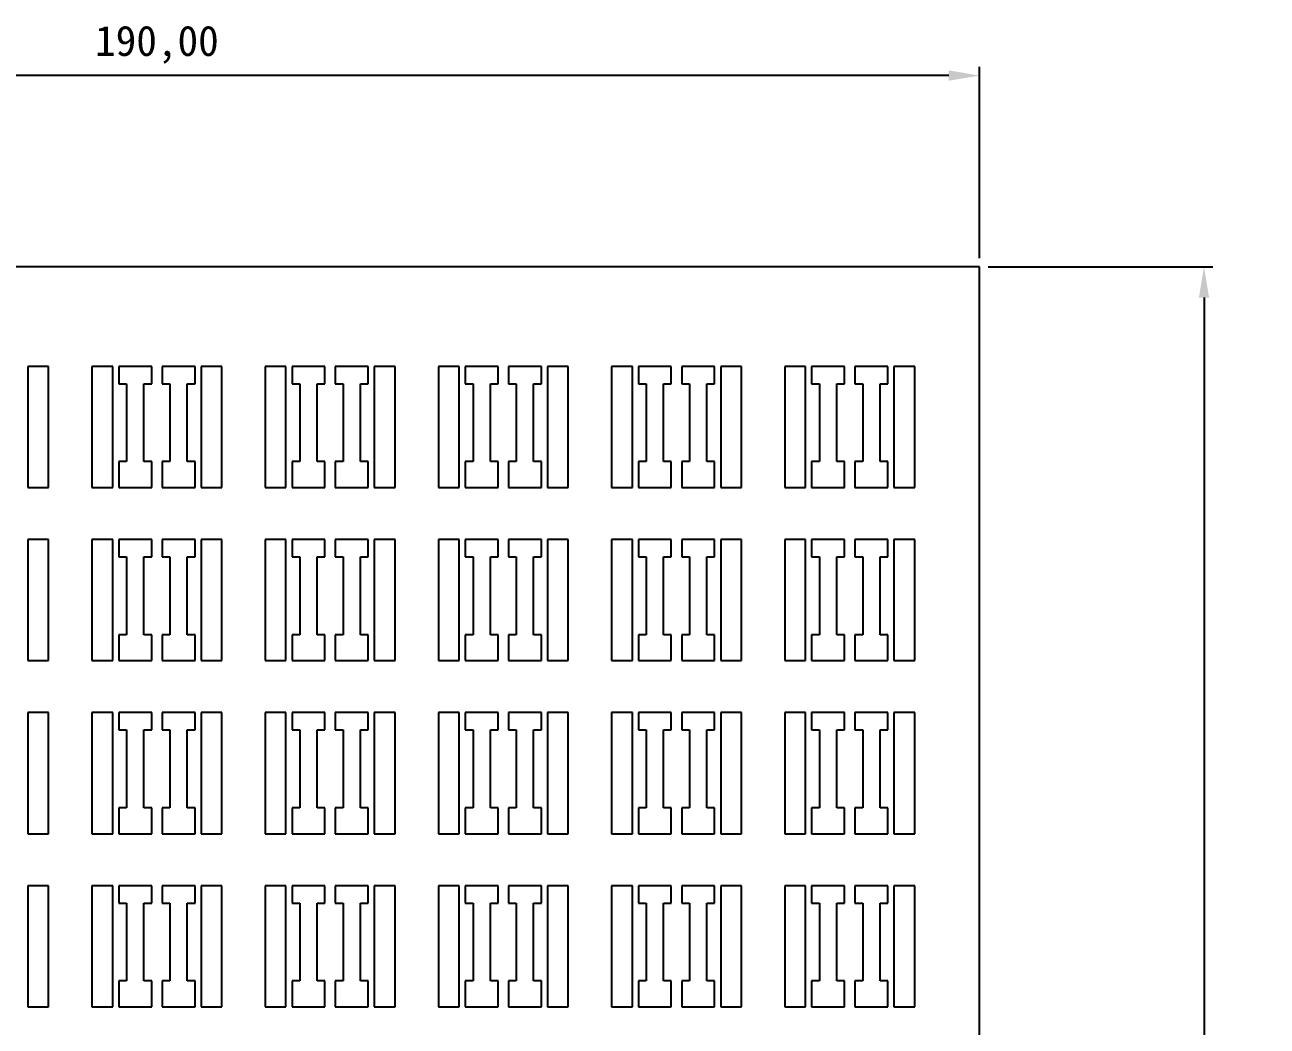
# Model space of a CAD drawing. Header units: millimetres. Extents: x 472 to 754, y 428 to 685.
# Drawn here: x 611 to 754.5, y 569 to 684.7 of the extents above; entities that cross this region are included whole.
import ezdxf

# ---------------------------------------------------------------- set-up
doc = ezdxf.new("R2010")
doc.units = ezdxf.units.MM
doc.header["$PDSIZE"] = -1
doc.dimstyles.new('ISO-25', dxfattribs={"dimtxt": 2.5, "dimasz": 2.5, "dimexe": 1.25, "dimexo": 0.625, "dimtad": 1, "dimtxsty": 'Standard', "dimcen": 2.5, "dimadec": 0, "dimazin": 0, "dimtfac": 1, "dimtmove": 0, "dimatfit": 3, "dimfxl": 1, "dimarcsym": 0})

# ---------------------------------------------------------------- blocks, each defined once
blk = doc.blocks.new('*D3')
at = {"color": 0, "lineweight": -2, "transparency": 16777216}
for p, q in [((531.25, 657.77), (531.25, 679.87)), ((717.69, 678.87), (534.81, 678.87)), ((721.25, 657.77), (721.25, 679.87))]:
    blk.add_line(p, q, dxfattribs=at)
at = {"color": 0, "transparency": 16777216}
for points in [[(534.81, 679.47), (534.81, 678.28), (531.25, 678.87)], [(717.69, 679.47), (717.69, 678.28), (721.25, 678.87)]]:
    blk.add_solid(points, dxfattribs=at)
at = {"layer": 'Defpoints', "color": 0, "transparency": 16777216}
for p in [(531.25, 678.87), (531.25, 656.77), (721.25, 656.77)]:
    blk.add_point(p, dxfattribs=at)
at = {"color": 0, "transparency": 16777216, "insert": (626.25, 682.44), "char_height": 3.5, "attachment_point": 5}
blk.add_mtext('190,00', dxfattribs=at)
blk = doc.blocks.new('*D4')
at = {"color": 0, "lineweight": -2, "transparency": 16777216}
for p, q in [((722.25, 656.77), (748.16, 656.77)), ((747.16, 653.22), (747.16, 562.84)), ((747.16, 465.33), (747.16, 555.71)), ((722.25, 461.77), (748.16, 461.77))]:
    blk.add_line(p, q, dxfattribs=at)
at = {"color": 0, "transparency": 16777216}
for points in [[(746.57, 653.22), (747.75, 653.22), (747.16, 656.77)], [(746.57, 465.33), (747.75, 465.33), (747.16, 461.77)]]:
    blk.add_solid(points, dxfattribs=at)
at = {"layer": 'Defpoints', "color": 0, "transparency": 16777216}
for p in [(721.25, 656.77), (747.16, 656.77), (721.25, 461.77)]:
    blk.add_point(p, dxfattribs=at)
at = {"color": 0, "transparency": 16777216, "insert": (747.16, 559.27), "char_height": 3.5, "attachment_point": 5}
blk.add_mtext('195,00', dxfattribs=at)

msp = doc.modelspace()

# ---------------------------------------------------------------- linework, layer by layer
at = {"color": 7, "linetype": 'Continuous', "lineweight": 25}
for p, q in [((721.251, 656.773), (531.251, 656.773)), ((721.251, 461.773), (721.251, 656.773)), ((611.351, 645.273), (611.351, 631.273)), ((613.751, 645.273), (611.351, 645.273)), ((613.751, 631.273), (613.751, 645.273)), ((618.751, 645.273), (618.751, 631.273)), ((621.151, 645.273), (618.751, 645.273)), ((621.151, 631.273), (621.151, 645.273)), ((621.851, 645.273), (621.851, 643.273)), ((625.651, 645.273), (621.851, 645.273)), ((625.651, 643.273), (625.651, 645.273)), ((626.851, 645.273), (626.851, 643.273)), ((630.651, 645.273), (626.851, 645.273)), ((630.651, 643.273), (630.651, 645.273)), ((631.351, 645.273), (631.351, 631.273)), ((633.751, 645.273), (631.351, 645.273)), ((633.751, 631.273), (633.751, 645.273)), ((638.751, 645.273), (638.751, 631.273)), ((641.151, 645.273), (638.751, 645.273)), ((641.151, 631.273), (641.151, 645.273)), ((641.851, 645.273), (641.851, 643.273)), ((645.651, 645.273), (641.851, 645.273)), ((645.651, 643.273), (645.651, 645.273)), ((646.851, 645.273), (646.851, 643.273)), ((650.651, 645.273), (646.851, 645.273)), ((650.651, 643.273), (650.651, 645.273)), ((651.351, 645.273), (651.351, 631.273)), ((653.751, 645.273), (651.351, 645.273)), ((653.751, 631.273), (653.751, 645.273)), ((658.751, 645.273), (658.751, 631.273)), ((661.151, 645.273), (658.751, 645.273)), ((661.151, 631.273), (661.151, 645.273)), ((661.851, 645.273), (661.851, 643.273)), ((665.651, 645.273), (661.851, 645.273)), ((665.651, 643.273), (665.651, 645.273)), ((666.851, 645.273), (666.851, 643.273)), ((670.651, 645.273), (666.851, 645.273)), ((670.651, 643.273), (670.651, 645.273)), ((671.351, 645.273), (671.351, 631.273)), ((673.751, 645.273), (671.351, 645.273)), ((673.751, 631.273), (673.751, 645.273)), ((678.751, 645.273), (678.751, 631.273)), ((681.151, 645.273), (678.751, 645.273)), ((681.151, 631.273), (681.151, 645.273)), ((681.851, 645.273), (681.851, 643.273)), ((685.651, 645.273), (681.851, 645.273)), ((685.651, 643.273), (685.651, 645.273)), ((686.851, 645.273), (686.851, 643.273)), ((690.651, 645.273), (686.851, 645.273)), ((690.651, 643.273), (690.651, 645.273)), ((691.351, 645.273), (691.351, 631.273)), ((693.751, 645.273), (691.351, 645.273)), ((693.751, 631.273), (693.751, 645.273)), ((698.751, 645.273), (698.751, 631.273)), ((701.151, 645.273), (698.751, 645.273)), ((701.151, 631.273), (701.151, 645.273)), ((701.851, 645.273), (701.851, 643.273)), ((705.651, 645.273), (701.851, 645.273)), ((705.651, 643.273), (705.651, 645.273)), ((706.851, 645.273), (706.851, 643.273)), ((710.651, 645.273), (706.851, 645.273)), ((710.651, 643.273), (710.651, 645.273)), ((711.351, 645.273), (711.351, 631.273)), ((713.751, 645.273), (711.351, 645.273)), ((713.751, 631.273), (713.751, 645.273)), ((621.851, 643.273), (622.751, 643.273)), ((622.751, 643.273), (622.751, 634.273)), ((624.751, 634.272), (624.751, 643.273)), ((624.751, 643.273), (625.651, 643.273)), ((626.851, 643.273), (627.751, 643.273)), ((627.751, 643.273), (627.751, 634.273)), ((629.751, 634.272), (629.751, 643.273)), ((629.751, 643.273), (630.651, 643.273)), ((641.851, 643.273), (642.751, 643.273)), ((642.751, 643.273), (642.751, 634.273)), ((644.751, 634.272), (644.751, 643.273)), ((644.751, 643.273), (645.651, 643.273)), ((646.851, 643.273), (647.751, 643.273)), ((647.751, 643.273), (647.751, 634.273)), ((649.751, 634.272), (649.751, 643.273)), ((649.751, 643.273), (650.651, 643.273)), ((661.851, 643.273), (662.751, 643.273)), ((662.751, 643.273), (662.751, 634.273)), ((664.751, 634.272), (664.751, 643.273)), ((664.751, 643.273), (665.651, 643.273)), ((666.851, 643.273), (667.751, 643.273)), ((667.751, 643.273), (667.751, 634.273)), ((669.751, 634.272), (669.751, 643.273)), ((669.751, 643.273), (670.651, 643.273)), ((681.851, 643.273), (682.751, 643.273)), ((682.751, 643.273), (682.751, 634.273)), ((684.751, 634.272), (684.751, 643.273)), ((684.751, 643.273), (685.651, 643.273)), ((686.851, 643.273), (687.751, 643.273)), ((687.751, 643.273), (687.751, 634.273)), ((689.751, 634.272), (689.751, 643.273)), ((689.751, 643.273), (690.651, 643.273)), ((701.851, 643.273), (702.751, 643.273)), ((702.751, 643.273), (702.751, 634.273)), ((704.751, 634.272), (704.751, 643.273)), ((704.751, 643.273), (705.651, 643.273)), ((706.851, 643.273), (707.751, 643.273)), ((707.751, 643.273), (707.751, 634.273)), ((709.751, 634.272), (709.751, 643.273)), ((709.751, 643.273), (710.651, 643.273)), ((621.851, 634.273), (621.851, 631.273)), ((622.751, 634.273), (621.851, 634.273)), ((625.651, 634.272), (624.751, 634.272)), ((625.651, 631.273), (625.651, 634.272)), ((626.851, 634.273), (626.851, 631.273)), ((627.751, 634.273), (626.851, 634.273)), ((630.651, 634.272), (629.751, 634.272)), ((630.651, 631.273), (630.651, 634.272)), ((641.851, 634.273), (641.851, 631.273)), ((642.751, 634.273), (641.851, 634.273)), ((645.651, 634.272), (644.751, 634.272)), ((645.651, 631.273), (645.651, 634.272)), ((646.851, 634.273), (646.851, 631.273)), ((647.751, 634.273), (646.851, 634.273)), ((650.651, 634.272), (649.751, 634.272)), ((650.651, 631.273), (650.651, 634.272)), ((661.851, 634.273), (661.851, 631.273)), ((662.751, 634.273), (661.851, 634.273)), ((665.651, 634.272), (664.751, 634.272)), ((665.651, 631.273), (665.651, 634.272)), ((666.851, 634.273), (666.851, 631.273)), ((667.751, 634.273), (666.851, 634.273)), ((670.651, 634.272), (669.751, 634.272)), ((670.651, 631.273), (670.651, 634.272)), ((681.851, 634.273), (681.851, 631.273)), ((682.751, 634.273), (681.851, 634.273)), ((685.651, 634.272), (684.751, 634.272)), ((685.651, 631.273), (685.651, 634.272)), ((686.851, 634.273), (686.851, 631.273)), ((687.751, 634.273), (686.851, 634.273)), ((690.651, 634.272), (689.751, 634.272)), ((690.651, 631.273), (690.651, 634.272)), ((701.851, 634.273), (701.851, 631.273)), ((702.751, 634.273), (701.851, 634.273)), ((705.651, 634.272), (704.751, 634.272)), ((705.651, 631.273), (705.651, 634.272)), ((706.851, 634.273), (706.851, 631.273)), ((707.751, 634.273), (706.851, 634.273)), ((710.651, 634.272), (709.751, 634.272)), ((710.651, 631.273), (710.651, 634.272)), ((611.351, 631.273), (613.751, 631.273)), ((618.751, 631.273), (621.151, 631.273)), ((621.851, 631.273), (625.651, 631.273)), ((626.851, 631.273), (630.651, 631.273)), ((631.351, 631.273), (633.751, 631.273)), ((638.751, 631.273), (641.151, 631.273)), ((641.851, 631.273), (645.651, 631.273)), ((646.851, 631.273), (650.651, 631.273)), ((651.351, 631.273), (653.751, 631.273)), ((658.751, 631.273), (661.151, 631.273)), ((661.851, 631.273), (665.651, 631.273)), ((666.851, 631.273), (670.651, 631.273)), ((671.351, 631.273), (673.751, 631.273)), ((678.751, 631.273), (681.151, 631.273)), ((681.851, 631.273), (685.651, 631.273)), ((686.851, 631.273), (690.651, 631.273)), ((691.351, 631.273), (693.751, 631.273)), ((698.751, 631.273), (701.151, 631.273)), ((701.851, 631.273), (705.651, 631.273)), ((706.851, 631.273), (710.651, 631.273)), ((711.351, 631.273), (713.751, 631.273)), ((611.351, 625.273), (611.351, 611.273)), ((613.751, 625.273), (611.351, 625.273)), ((613.751, 611.273), (613.751, 625.273)), ((618.751, 625.273), (618.751, 611.273)), ((621.151, 625.273), (618.751, 625.273)), ((621.151, 611.273), (621.151, 625.273)), ((621.851, 625.273), (621.851, 623.273)), ((625.651, 625.273), (621.851, 625.273)), ((625.651, 623.273), (625.651, 625.273)), ((626.851, 625.273), (626.851, 623.273)), ((630.651, 625.273), (626.851, 625.273)), ((630.651, 623.273), (630.651, 625.273)), ((631.351, 625.273), (631.351, 611.273)), ((633.751, 625.273), (631.351, 625.273)), ((633.751, 611.273), (633.751, 625.273)), ((638.751, 625.273), (638.751, 611.273)), ((641.151, 625.273), (638.751, 625.273)), ((641.151, 611.273), (641.151, 625.273)), ((641.851, 625.273), (641.851, 623.273)), ((645.651, 625.273), (641.851, 625.273)), ((645.651, 623.273), (645.651, 625.273)), ((646.851, 625.273), (646.851, 623.273)), ((650.651, 625.273), (646.851, 625.273)), ((650.651, 623.273), (650.651, 625.273)), ((651.351, 625.273), (651.351, 611.273)), ((653.751, 625.273), (651.351, 625.273)), ((653.751, 611.273), (653.751, 625.273)), ((658.751, 625.273), (658.751, 611.273)), ((661.151, 625.273), (658.751, 625.273)), ((661.151, 611.273), (661.151, 625.273)), ((661.851, 625.273), (661.851, 623.273)), ((665.651, 625.273), (661.851, 625.273)), ((665.651, 623.273), (665.651, 625.273)), ((666.851, 625.273), (666.851, 623.273)), ((670.651, 625.273), (666.851, 625.273)), ((670.651, 623.273), (670.651, 625.273)), ((671.351, 625.273), (671.351, 611.273)), ((673.751, 625.273), (671.351, 625.273)), ((673.751, 611.273), (673.751, 625.273)), ((678.751, 625.273), (678.751, 611.273)), ((681.151, 625.273), (678.751, 625.273)), ((681.151, 611.273), (681.151, 625.273)), ((681.851, 625.273), (681.851, 623.273)), ((685.651, 625.273), (681.851, 625.273)), ((685.651, 623.273), (685.651, 625.273)), ((686.851, 625.273), (686.851, 623.273)), ((690.651, 625.273), (686.851, 625.273)), ((690.651, 623.273), (690.651, 625.273)), ((691.351, 625.273), (691.351, 611.273)), ((693.751, 625.273), (691.351, 625.273)), ((693.751, 611.273), (693.751, 625.273)), ((698.751, 625.273), (698.751, 611.273)), ((701.151, 625.273), (698.751, 625.273)), ((701.151, 611.273), (701.151, 625.273)), ((701.851, 625.273), (701.851, 623.273)), ((705.651, 625.273), (701.851, 625.273)), ((705.651, 623.273), (705.651, 625.273)), ((706.851, 625.273), (706.851, 623.273)), ((710.651, 625.273), (706.851, 625.273)), ((710.651, 623.273), (710.651, 625.273)), ((711.351, 625.273), (711.351, 611.273)), ((713.751, 625.273), (711.351, 625.273)), ((713.751, 611.273), (713.751, 625.273)), ((621.851, 623.273), (622.751, 623.273)), ((622.751, 623.273), (622.751, 614.273)), ((624.751, 614.272), (624.751, 623.273)), ((624.751, 623.273), (625.651, 623.273)), ((626.851, 623.273), (627.751, 623.273)), ((627.751, 623.273), (627.751, 614.273)), ((629.751, 614.272), (629.751, 623.273)), ((629.751, 623.273), (630.651, 623.273)), ((641.851, 623.273), (642.751, 623.273)), ((642.751, 623.273), (642.751, 614.273)), ((644.751, 614.272), (644.751, 623.273)), ((644.751, 623.273), (645.651, 623.273)), ((646.851, 623.273), (647.751, 623.273)), ((647.751, 623.273), (647.751, 614.273)), ((649.751, 614.272), (649.751, 623.273)), ((649.751, 623.273), (650.651, 623.273)), ((661.851, 623.273), (662.751, 623.273)), ((662.751, 623.273), (662.751, 614.273)), ((664.751, 614.272), (664.751, 623.273)), ((664.751, 623.273), (665.651, 623.273)), ((666.851, 623.273), (667.751, 623.273)), ((667.751, 623.273), (667.751, 614.273)), ((669.751, 614.272), (669.751, 623.273)), ((669.751, 623.273), (670.651, 623.273)), ((681.851, 623.273), (682.751, 623.273)), ((682.751, 623.273), (682.751, 614.273)), ((684.751, 614.272), (684.751, 623.273)), ((684.751, 623.273), (685.651, 623.273)), ((686.851, 623.273), (687.751, 623.273)), ((687.751, 623.273), (687.751, 614.273)), ((689.751, 614.272), (689.751, 623.273)), ((689.751, 623.273), (690.651, 623.273)), ((701.851, 623.273), (702.751, 623.273)), ((702.751, 623.273), (702.751, 614.273)), ((704.751, 614.272), (704.751, 623.273)), ((704.751, 623.273), (705.651, 623.273)), ((706.851, 623.273), (707.751, 623.273)), ((707.751, 623.273), (707.751, 614.273)), ((709.751, 614.272), (709.751, 623.273)), ((709.751, 623.273), (710.651, 623.273)), ((621.851, 614.273), (621.851, 611.273)), ((622.751, 614.273), (621.851, 614.273)), ((625.651, 614.272), (624.751, 614.272)), ((625.651, 611.273), (625.651, 614.272)), ((626.851, 614.273), (626.851, 611.273)), ((627.751, 614.273), (626.851, 614.273)), ((630.651, 614.272), (629.751, 614.272)), ((630.651, 611.273), (630.651, 614.272)), ((641.851, 614.273), (641.851, 611.273)), ((642.751, 614.273), (641.851, 614.273)), ((645.651, 614.272), (644.751, 614.272)), ((645.651, 611.273), (645.651, 614.272)), ((646.851, 614.273), (646.851, 611.273)), ((647.751, 614.273), (646.851, 614.273)), ((650.651, 614.272), (649.751, 614.272)), ((650.651, 611.273), (650.651, 614.272)), ((661.851, 614.273), (661.851, 611.273)), ((662.751, 614.273), (661.851, 614.273)), ((665.651, 614.272), (664.751, 614.272)), ((665.651, 611.273), (665.651, 614.272)), ((666.851, 614.273), (666.851, 611.273)), ((667.751, 614.273), (666.851, 614.273)), ((670.651, 614.272), (669.751, 614.272)), ((670.651, 611.273), (670.651, 614.272)), ((681.851, 614.273), (681.851, 611.273)), ((682.751, 614.273), (681.851, 614.273)), ((685.651, 614.272), (684.751, 614.272)), ((685.651, 611.273), (685.651, 614.272)), ((686.851, 614.273), (686.851, 611.273)), ((687.751, 614.273), (686.851, 614.273)), ((690.651, 614.272), (689.751, 614.272)), ((690.651, 611.273), (690.651, 614.272)), ((701.851, 614.273), (701.851, 611.273)), ((702.751, 614.273), (701.851, 614.273)), ((705.651, 614.272), (704.751, 614.272)), ((705.651, 611.273), (705.651, 614.272)), ((706.851, 614.273), (706.851, 611.273)), ((707.751, 614.273), (706.851, 614.273)), ((710.651, 614.272), (709.751, 614.272)), ((710.651, 611.273), (710.651, 614.272)), ((611.351, 611.273), (613.751, 611.273)), ((618.751, 611.273), (621.151, 611.273)), ((621.851, 611.273), (625.651, 611.273)), ((626.851, 611.273), (630.651, 611.273)), ((631.351, 611.273), (633.751, 611.273)), ((638.751, 611.273), (641.151, 611.273)), ((641.851, 611.273), (645.651, 611.273)), ((646.851, 611.273), (650.651, 611.273)), ((651.351, 611.273), (653.751, 611.273)), ((658.751, 611.273), (661.151, 611.273)), ((661.851, 611.273), (665.651, 611.273)), ((666.851, 611.273), (670.651, 611.273)), ((671.351, 611.273), (673.751, 611.273)), ((678.751, 611.273), (681.151, 611.273)), ((681.851, 611.273), (685.651, 611.273)), ((686.851, 611.273), (690.651, 611.273)), ((691.351, 611.273), (693.751, 611.273)), ((698.751, 611.273), (701.151, 611.273)), ((701.851, 611.273), (705.651, 611.273)), ((706.851, 611.273), (710.651, 611.273)), ((711.351, 611.273), (713.751, 611.273)), ((611.351, 605.273), (611.351, 591.273)), ((613.751, 605.273), (611.351, 605.273)), ((613.751, 591.273), (613.751, 605.273)), ((618.751, 605.273), (618.751, 591.273)), ((621.151, 605.273), (618.751, 605.273)), ((621.151, 591.273), (621.151, 605.273)), ((621.851, 605.273), (621.851, 603.273)), ((625.651, 605.273), (621.851, 605.273)), ((625.651, 603.273), (625.651, 605.273)), ((626.851, 605.273), (626.851, 603.273)), ((630.651, 605.273), (626.851, 605.273)), ((630.651, 603.273), (630.651, 605.273)), ((631.351, 605.273), (631.351, 591.273)), ((633.751, 605.273), (631.351, 605.273)), ((633.751, 591.273), (633.751, 605.273)), ((638.751, 605.273), (638.751, 591.273)), ((641.151, 605.273), (638.751, 605.273)), ((641.151, 591.273), (641.151, 605.273)), ((641.851, 605.273), (641.851, 603.273)), ((645.651, 605.273), (641.851, 605.273)), ((645.651, 603.273), (645.651, 605.273)), ((646.851, 605.273), (646.851, 603.273)), ((650.651, 605.273), (646.851, 605.273)), ((650.651, 603.273), (650.651, 605.273)), ((651.351, 605.273), (651.351, 591.273)), ((653.751, 605.273), (651.351, 605.273)), ((653.751, 591.273), (653.751, 605.273)), ((658.751, 605.273), (658.751, 591.273)), ((661.151, 605.273), (658.751, 605.273)), ((661.151, 591.273), (661.151, 605.273)), ((661.851, 605.273), (661.851, 603.273)), ((665.651, 605.273), (661.851, 605.273)), ((665.651, 603.273), (665.651, 605.273)), ((666.851, 605.273), (666.851, 603.273)), ((670.651, 605.273), (666.851, 605.273)), ((670.651, 603.273), (670.651, 605.273)), ((671.351, 605.273), (671.351, 591.273)), ((673.751, 605.273), (671.351, 605.273)), ((673.751, 591.273), (673.751, 605.273)), ((678.751, 605.273), (678.751, 591.273)), ((681.151, 605.273), (678.751, 605.273)), ((681.151, 591.273), (681.151, 605.273)), ((681.851, 605.273), (681.851, 603.273)), ((685.651, 605.273), (681.851, 605.273)), ((685.651, 603.273), (685.651, 605.273)), ((686.851, 605.273), (686.851, 603.273)), ((690.651, 605.273), (686.851, 605.273)), ((690.651, 603.273), (690.651, 605.273)), ((691.351, 605.273), (691.351, 591.273)), ((693.751, 605.273), (691.351, 605.273)), ((693.751, 591.273), (693.751, 605.273)), ((698.751, 605.273), (698.751, 591.273)), ((701.151, 605.273), (698.751, 605.273)), ((701.151, 591.273), (701.151, 605.273)), ((701.851, 605.273), (701.851, 603.273)), ((705.651, 605.273), (701.851, 605.273)), ((705.651, 603.273), (705.651, 605.273)), ((706.851, 605.273), (706.851, 603.273)), ((710.651, 605.273), (706.851, 605.273)), ((710.651, 603.273), (710.651, 605.273)), ((711.351, 605.273), (711.351, 591.273)), ((713.751, 605.273), (711.351, 605.273)), ((713.751, 591.273), (713.751, 605.273)), ((621.851, 603.273), (622.751, 603.273)), ((622.751, 603.273), (622.751, 594.273)), ((624.751, 594.272), (624.751, 603.273)), ((624.751, 603.273), (625.651, 603.273)), ((626.851, 603.273), (627.751, 603.273)), ((627.751, 603.273), (627.751, 594.273)), ((629.751, 594.272), (629.751, 603.273)), ((629.751, 603.273), (630.651, 603.273)), ((641.851, 603.273), (642.751, 603.273)), ((642.751, 603.273), (642.751, 594.273)), ((644.751, 594.272), (644.751, 603.273)), ((644.751, 603.273), (645.651, 603.273)), ((646.851, 603.273), (647.751, 603.273)), ((647.751, 603.273), (647.751, 594.273)), ((649.751, 594.272), (649.751, 603.273)), ((649.751, 603.273), (650.651, 603.273)), ((661.851, 603.273), (662.751, 603.273)), ((662.751, 603.273), (662.751, 594.273)), ((664.751, 594.272), (664.751, 603.273)), ((664.751, 603.273), (665.651, 603.273)), ((666.851, 603.273), (667.751, 603.273)), ((667.751, 603.273), (667.751, 594.273)), ((669.751, 594.272), (669.751, 603.273)), ((669.751, 603.273), (670.651, 603.273)), ((681.851, 603.273), (682.751, 603.273)), ((682.751, 603.273), (682.751, 594.273)), ((684.751, 594.272), (684.751, 603.273)), ((684.751, 603.273), (685.651, 603.273)), ((686.851, 603.273), (687.751, 603.273)), ((687.751, 603.273), (687.751, 594.273)), ((689.751, 594.272), (689.751, 603.273)), ((689.751, 603.273), (690.651, 603.273)), ((701.851, 603.273), (702.751, 603.273)), ((702.751, 603.273), (702.751, 594.273)), ((704.751, 594.272), (704.751, 603.273)), ((704.751, 603.273), (705.651, 603.273)), ((706.851, 603.273), (707.751, 603.273)), ((707.751, 603.273), (707.751, 594.273)), ((709.751, 594.272), (709.751, 603.273)), ((709.751, 603.273), (710.651, 603.273)), ((621.851, 594.273), (621.851, 591.273)), ((622.751, 594.273), (621.851, 594.273)), ((625.651, 594.272), (624.751, 594.272)), ((625.651, 591.273), (625.651, 594.272)), ((626.851, 594.273), (626.851, 591.273)), ((627.751, 594.273), (626.851, 594.273)), ((630.651, 594.272), (629.751, 594.272)), ((630.651, 591.273), (630.651, 594.272)), ((641.851, 594.273), (641.851, 591.273)), ((642.751, 594.273), (641.851, 594.273)), ((645.651, 594.272), (644.751, 594.272)), ((645.651, 591.273), (645.651, 594.272)), ((646.851, 594.273), (646.851, 591.273)), ((647.751, 594.273), (646.851, 594.273)), ((650.651, 594.272), (649.751, 594.272)), ((650.651, 591.273), (650.651, 594.272)), ((661.851, 594.273), (661.851, 591.273)), ((662.751, 594.273), (661.851, 594.273)), ((665.651, 594.272), (664.751, 594.272)), ((665.651, 591.273), (665.651, 594.272)), ((666.851, 594.273), (666.851, 591.273)), ((667.751, 594.273), (666.851, 594.273)), ((670.651, 594.272), (669.751, 594.272)), ((670.651, 591.273), (670.651, 594.272)), ((681.851, 594.273), (681.851, 591.273)), ((682.751, 594.273), (681.851, 594.273)), ((685.651, 594.272), (684.751, 594.272)), ((685.651, 591.273), (685.651, 594.272)), ((686.851, 594.273), (686.851, 591.273)), ((687.751, 594.273), (686.851, 594.273)), ((690.651, 594.272), (689.751, 594.272)), ((690.651, 591.273), (690.651, 594.272)), ((701.851, 594.273), (701.851, 591.273)), ((702.751, 594.273), (701.851, 594.273)), ((705.651, 594.272), (704.751, 594.272)), ((705.651, 591.273), (705.651, 594.272)), ((706.851, 594.273), (706.851, 591.273)), ((707.751, 594.273), (706.851, 594.273)), ((710.651, 594.272), (709.751, 594.272)), ((710.651, 591.273), (710.651, 594.272)), ((611.351, 591.273), (613.751, 591.273)), ((618.751, 591.273), (621.151, 591.273)), ((621.851, 591.273), (625.651, 591.273)), ((626.851, 591.273), (630.651, 591.273)), ((631.351, 591.273), (633.751, 591.273)), ((638.751, 591.273), (641.151, 591.273)), ((641.851, 591.273), (645.651, 591.273)), ((646.851, 591.273), (650.651, 591.273)), ((651.351, 591.273), (653.751, 591.273)), ((658.751, 591.273), (661.151, 591.273)), ((661.851, 591.273), (665.651, 591.273)), ((666.851, 591.273), (670.651, 591.273)), ((671.351, 591.273), (673.751, 591.273)), ((678.751, 591.273), (681.151, 591.273)), ((681.851, 591.273), (685.651, 591.273)), ((686.851, 591.273), (690.651, 591.273)), ((691.351, 591.273), (693.751, 591.273)), ((698.751, 591.273), (701.151, 591.273)), ((701.851, 591.273), (705.651, 591.273)), ((706.851, 591.273), (710.651, 591.273)), ((711.351, 591.273), (713.751, 591.273)), ((611.351, 585.273), (611.351, 571.273)), ((613.751, 585.273), (611.351, 585.273)), ((613.751, 571.273), (613.751, 585.273)), ((618.751, 585.273), (618.751, 571.273)), ((621.151, 585.273), (618.751, 585.273)), ((621.151, 571.273), (621.151, 585.273)), ((621.851, 585.273), (621.851, 583.273)), ((625.651, 585.273), (621.851, 585.273)), ((625.651, 583.273), (625.651, 585.273)), ((626.851, 585.273), (626.851, 583.273)), ((630.651, 585.273), (626.851, 585.273)), ((630.651, 583.273), (630.651, 585.273)), ((631.351, 585.273), (631.351, 571.273)), ((633.751, 585.273), (631.351, 585.273)), ((633.751, 571.273), (633.751, 585.273)), ((638.751, 585.273), (638.751, 571.273)), ((641.151, 585.273), (638.751, 585.273)), ((641.151, 571.273), (641.151, 585.273)), ((641.851, 585.273), (641.851, 583.273)), ((645.651, 585.273), (641.851, 585.273)), ((645.651, 583.273), (645.651, 585.273)), ((646.851, 585.273), (646.851, 583.273)), ((650.651, 585.273), (646.851, 585.273)), ((650.651, 583.273), (650.651, 585.273)), ((651.351, 585.273), (651.351, 571.273)), ((653.751, 585.273), (651.351, 585.273)), ((653.751, 571.273), (653.751, 585.273)), ((658.751, 585.273), (658.751, 571.273)), ((661.151, 585.273), (658.751, 585.273)), ((661.151, 571.273), (661.151, 585.273)), ((661.851, 585.273), (661.851, 583.273)), ((665.651, 585.273), (661.851, 585.273)), ((665.651, 583.273), (665.651, 585.273)), ((666.851, 585.273), (666.851, 583.273)), ((670.651, 585.273), (666.851, 585.273)), ((670.651, 583.273), (670.651, 585.273)), ((671.351, 585.273), (671.351, 571.273)), ((673.751, 585.273), (671.351, 585.273)), ((673.751, 571.273), (673.751, 585.273)), ((678.751, 585.273), (678.751, 571.273)), ((681.151, 585.273), (678.751, 585.273)), ((681.151, 571.273), (681.151, 585.273)), ((681.851, 585.273), (681.851, 583.273)), ((685.651, 585.273), (681.851, 585.273)), ((685.651, 583.273), (685.651, 585.273)), ((686.851, 585.273), (686.851, 583.273)), ((690.651, 585.273), (686.851, 585.273)), ((690.651, 583.273), (690.651, 585.273)), ((691.351, 585.273), (691.351, 571.273)), ((693.751, 585.273), (691.351, 585.273)), ((693.751, 571.273), (693.751, 585.273)), ((698.751, 585.273), (698.751, 571.273)), ((701.151, 585.273), (698.751, 585.273)), ((701.151, 571.273), (701.151, 585.273)), ((701.851, 585.273), (701.851, 583.273)), ((705.651, 585.273), (701.851, 585.273)), ((705.651, 583.273), (705.651, 585.273)), ((706.851, 585.273), (706.851, 583.273)), ((710.651, 585.273), (706.851, 585.273)), ((710.651, 583.273), (710.651, 585.273)), ((711.351, 585.273), (711.351, 571.273)), ((713.751, 585.273), (711.351, 585.273)), ((713.751, 571.273), (713.751, 585.273)), ((621.851, 583.273), (622.751, 583.273)), ((622.751, 583.273), (622.751, 574.273)), ((624.751, 574.272), (624.751, 583.273)), ((624.751, 583.273), (625.651, 583.273)), ((626.851, 583.273), (627.751, 583.273)), ((627.751, 583.273), (627.751, 574.273)), ((629.751, 574.272), (629.751, 583.273)), ((629.751, 583.273), (630.651, 583.273)), ((641.851, 583.273), (642.751, 583.273)), ((642.751, 583.273), (642.751, 574.273)), ((644.751, 574.272), (644.751, 583.273)), ((644.751, 583.273), (645.651, 583.273)), ((646.851, 583.273), (647.751, 583.273)), ((647.751, 583.273), (647.751, 574.273)), ((649.751, 574.272), (649.751, 583.273)), ((649.751, 583.273), (650.651, 583.273)), ((661.851, 583.273), (662.751, 583.273)), ((662.751, 583.273), (662.751, 574.273)), ((664.751, 574.272), (664.751, 583.273)), ((664.751, 583.273), (665.651, 583.273)), ((666.851, 583.273), (667.751, 583.273)), ((667.751, 583.273), (667.751, 574.273)), ((669.751, 574.272), (669.751, 583.273)), ((669.751, 583.273), (670.651, 583.273)), ((681.851, 583.273), (682.751, 583.273)), ((682.751, 583.273), (682.751, 574.273)), ((684.751, 574.272), (684.751, 583.273)), ((684.751, 583.273), (685.651, 583.273)), ((686.851, 583.273), (687.751, 583.273)), ((687.751, 583.273), (687.751, 574.273)), ((689.751, 574.272), (689.751, 583.273)), ((689.751, 583.273), (690.651, 583.273)), ((701.851, 583.273), (702.751, 583.273)), ((702.751, 583.273), (702.751, 574.273)), ((704.751, 574.272), (704.751, 583.273)), ((704.751, 583.273), (705.651, 583.273)), ((706.851, 583.273), (707.751, 583.273)), ((707.751, 583.273), (707.751, 574.273)), ((709.751, 574.272), (709.751, 583.273)), ((709.751, 583.273), (710.651, 583.273)), ((621.851, 574.273), (621.851, 571.273)), ((622.751, 574.273), (621.851, 574.273)), ((625.651, 574.272), (624.751, 574.272)), ((625.651, 571.273), (625.651, 574.272)), ((626.851, 574.273), (626.851, 571.273)), ((627.751, 574.273), (626.851, 574.273)), ((630.651, 574.272), (629.751, 574.272)), ((630.651, 571.273), (630.651, 574.272)), ((641.851, 574.273), (641.851, 571.273)), ((642.751, 574.273), (641.851, 574.273)), ((645.651, 574.272), (644.751, 574.272)), ((645.651, 571.273), (645.651, 574.272)), ((646.851, 574.273), (646.851, 571.273)), ((647.751, 574.273), (646.851, 574.273)), ((650.651, 574.272), (649.751, 574.272)), ((650.651, 571.273), (650.651, 574.272)), ((661.851, 574.273), (661.851, 571.273)), ((662.751, 574.273), (661.851, 574.273)), ((665.651, 574.272), (664.751, 574.272)), ((665.651, 571.273), (665.651, 574.272)), ((666.851, 574.273), (666.851, 571.273)), ((667.751, 574.273), (666.851, 574.273)), ((670.651, 574.272), (669.751, 574.272)), ((670.651, 571.273), (670.651, 574.272)), ((681.851, 574.273), (681.851, 571.273)), ((682.751, 574.273), (681.851, 574.273)), ((685.651, 574.272), (684.751, 574.272)), ((685.651, 571.273), (685.651, 574.272)), ((686.851, 574.273), (686.851, 571.273)), ((687.751, 574.273), (686.851, 574.273)), ((690.651, 574.272), (689.751, 574.272)), ((690.651, 571.273), (690.651, 574.272)), ((701.851, 574.273), (701.851, 571.273)), ((702.751, 574.273), (701.851, 574.273)), ((705.651, 574.272), (704.751, 574.272)), ((705.651, 571.273), (705.651, 574.272)), ((706.851, 574.273), (706.851, 571.273)), ((707.751, 574.273), (706.851, 574.273)), ((710.651, 574.272), (709.751, 574.272)), ((710.651, 571.273), (710.651, 574.272)), ((611.351, 571.273), (613.751, 571.273)), ((618.751, 571.273), (621.151, 571.273)), ((621.851, 571.273), (625.651, 571.273)), ((626.851, 571.273), (630.651, 571.273)), ((631.351, 571.273), (633.751, 571.273)), ((638.751, 571.273), (641.151, 571.273)), ((641.851, 571.273), (645.651, 571.273)), ((646.851, 571.273), (650.651, 571.273)), ((651.351, 571.273), (653.751, 571.273)), ((658.751, 571.273), (661.151, 571.273)), ((661.851, 571.273), (665.651, 571.273)), ((666.851, 571.273), (670.651, 571.273)), ((671.351, 571.273), (673.751, 571.273)), ((678.751, 571.273), (681.151, 571.273)), ((681.851, 571.273), (685.651, 571.273)), ((686.851, 571.273), (690.651, 571.273)), ((691.351, 571.273), (693.751, 571.273)), ((698.751, 571.273), (701.151, 571.273)), ((701.851, 571.273), (705.651, 571.273)), ((706.851, 571.273), (710.651, 571.273)), ((711.351, 571.273), (713.751, 571.273))]:
    msp.add_line(p, q, dxfattribs=at)

# ---------------------------------------------------------------- dimensions: what is measured, and where the dimension line sits
dim = msp.add_linear_dim(base=(531.251, 678.873), p1=(721.251, 656.773), p2=(531.251, 656.773), dimstyle='ISO-25', override={"dimtxt": 3.5, "dimasz": 3.556, "dimexe": 1, "dimexo": 1, "dimgap": 1.524, "dimtih": 1, "dimtoh": 1, "dimzin": 1, "dimadec": 2, "dimtzin": 1})
dim.commit()
dim.dimension.update_dxf_attribs({"geometry": '*D3', "text_midpoint": (626.251, 682.439)})
dim = msp.add_linear_dim(base=(747.162, 656.773), p1=(721.251, 461.773), p2=(721.251, 656.773), angle=90, dimstyle='ISO-25', override={"dimtxt": 3.5, "dimasz": 3.556, "dimexe": 1, "dimexo": 1, "dimgap": 1.524, "dimtih": 1, "dimtoh": 1, "dimzin": 1, "dimadec": 2, "dimtzin": 1})
dim.commit()
dim.dimension.update_dxf_attribs({"geometry": '*D4', "text_midpoint": (747.162, 559.273)})

doc.saveas('drawing.dxf')
